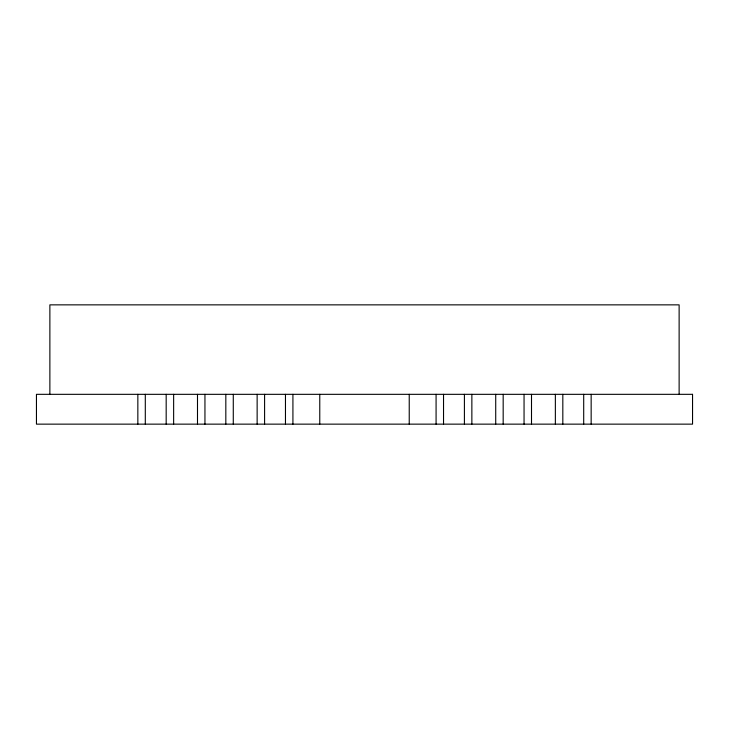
<?xml version="1.0" encoding="UTF-8"?>
<svg xmlns="http://www.w3.org/2000/svg" width="729" height="729" viewBox="0 0 729 729"><rect width="100%" height="100%" fill="white"/><g stroke="black" fill="none" stroke-linecap="round" stroke-linejoin="round"><path stroke-width="1.09" d="M679.127 394.325L679.127 304.859L49.873 304.859L49.873 394.325M591.155 394.325L591.155 424.141M583.701 394.325L583.701 424.141M562.824 394.325L562.824 424.141M555.361 394.325L555.361 424.141M531.505 394.325L531.505 424.141M524.051 394.325L524.051 424.141M503.174 394.325L503.174 424.141M495.72 394.325L495.72 424.141M471.863 394.325L471.863 424.141M464.409 394.325L464.409 424.141M443.533 394.325L443.533 424.141M436.079 394.325L436.079 424.141M409.233 394.325L409.233 424.141M319.767 394.325L319.767 424.141M292.921 394.325L292.921 424.141M285.467 394.325L285.467 424.141M264.591 394.325L264.591 424.141M257.137 394.325L257.137 424.141M233.28 394.325L233.28 424.141M225.826 394.325L225.826 424.141M204.949 394.325L204.949 424.141M197.495 394.325L197.495 424.141M173.639 394.325L173.639 424.141M166.176 394.325L166.176 424.141M145.299 394.325L145.299 424.141M137.845 394.325L137.845 424.141M692.55 394.325L36.45 394.325L36.45 424.141L692.55 424.141L692.55 394.325"/></g></svg>
